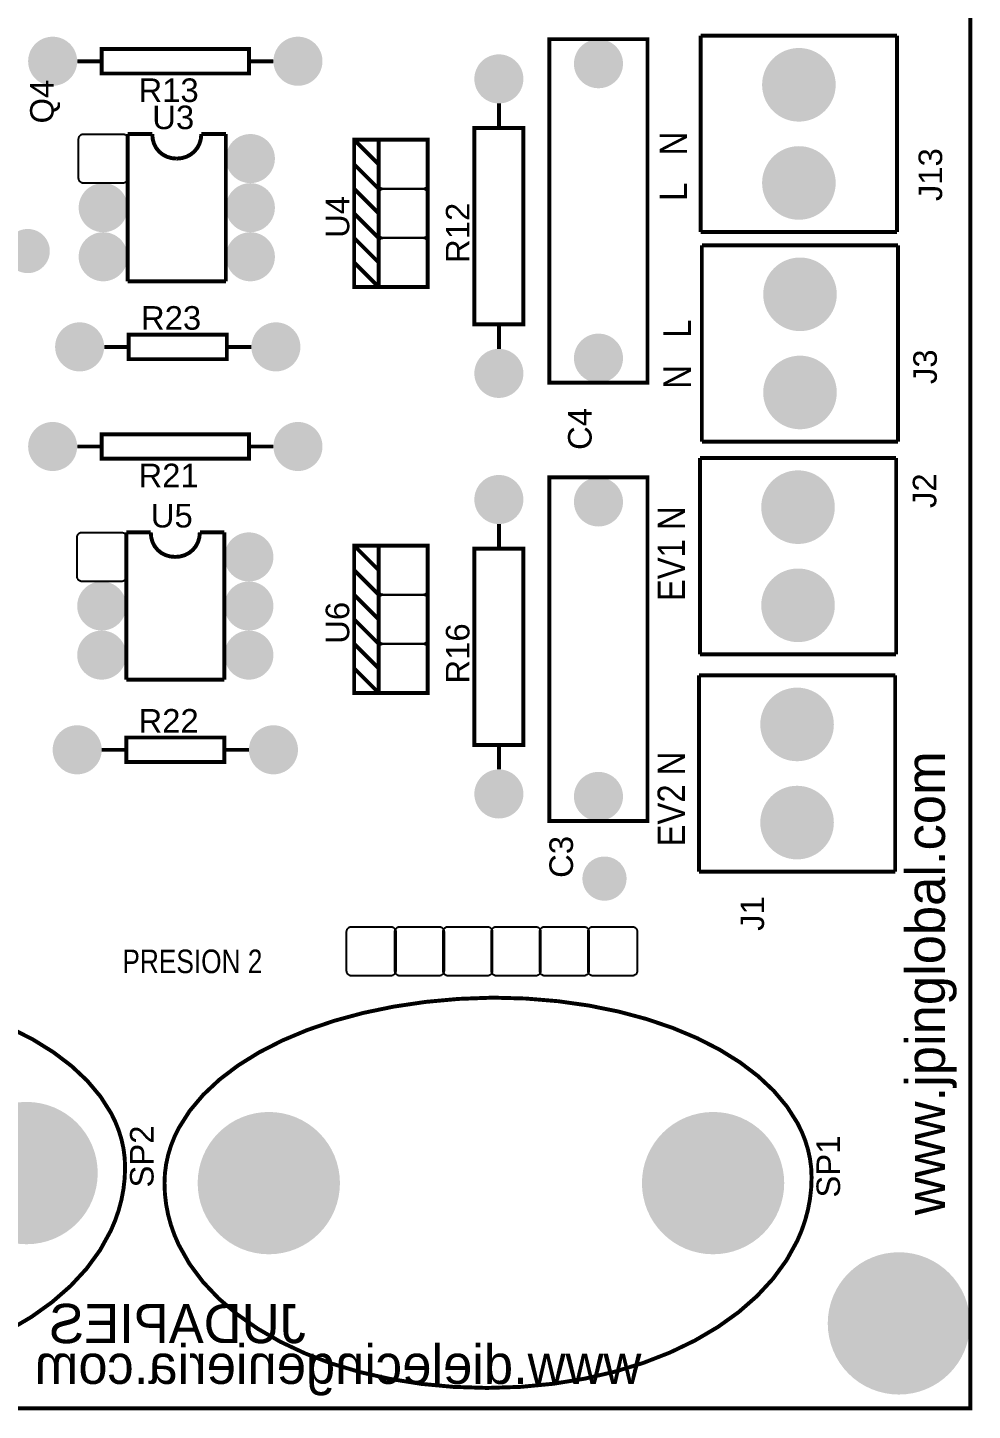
# Model space of a CAD drawing. Header units: inches. Extents: x -2.52 to 2.52, y -2.23 to 2.23.
# Drawn here: x 0.591 to 2.517, y -2.232 to 0.585 of the extents above; entities that cross this region are included whole.
import ezdxf

# ---------------------------------------------------------------- set-up
doc = ezdxf.new("R2010")
doc.units = ezdxf.units.IN
doc.layers.get('0').update_dxf_attribs({"linetype": 'CONTINUOUS'})

# ---------------------------------------------------------------- blocks, each defined once
blk = doc.blocks.new('EPAD')
at = {"const_width": 0.5}
blk.add_lwpolyline([(-0.25, 0, 1), (0.25, 0, 1)], format="xyb", close=True, dxfattribs=at)

msp = doc.modelspace()

# ---------------------------------------------------------------- linework, layer by layer
at = {"const_width": 0.008}
for points in [[(-2.515008, -2.228346), (2.512551, -2.228346), (2.512551, 2.228346), (-2.515008, 2.228346), (-2.515008, -2.228346)], [(-2.515008, -2.228346), (2.512551, -2.228346), (2.512551, 2.228346), (-2.515008, 2.228346), (-2.515008, -2.228346)], [(-2.515008, -2.228346), (2.512551, -2.228346), (2.512551, 2.228346), (-2.515008, 2.228346), (-2.515008, -2.228346)], [(1.654492, -0.138409), (1.854492, -0.138409), (1.854492, 0.561591), (1.654492, 0.561591), (1.654492, -0.138409)], [(1.654492, -0.138409), (1.854492, -0.138409), (1.854492, 0.561591), (1.654492, 0.561591), (1.654492, -0.138409)], [(1.654492, -0.138409), (1.854492, -0.138409), (1.854492, 0.561591), (1.654492, 0.561591), (1.654492, -0.138409)], [(1.962992, 0.568591), (2.362992, 0.568591)], [(1.962992, 0.168591), (1.962992, 0.568591)], [(1.962992, 0.568591), (2.362992, 0.568591)], [(1.962992, 0.168591), (1.962992, 0.568591)], [(1.962992, 0.568591), (2.362992, 0.568591)], [(1.962992, 0.168591), (1.962992, 0.568591)], [(2.362992, 0.168591), (2.362992, 0.568591)], [(2.362992, 0.168591), (2.362992, 0.568591)], [(2.362992, 0.168591), (2.362992, 0.568591)], [(0.741992, 0.491591), (1.041992, 0.491591), (1.041992, 0.541591), (0.741992, 0.541591), (0.741992, 0.491591)], [(0.741992, 0.491591), (1.041992, 0.491591), (1.041992, 0.541591), (0.741992, 0.541591), (0.741992, 0.491591)], [(0.741992, 0.491591), (1.041992, 0.491591), (1.041992, 0.541591), (0.741992, 0.541591), (0.741992, 0.491591)], [(0.741992, 0.516591), (0.691992, 0.516591)], [(0.741992, 0.516591), (0.691992, 0.516591)], [(0.741992, 0.516591), (0.691992, 0.516591)], [(1.091992, 0.516591), (1.041992, 0.516591)], [(1.091992, 0.516591), (1.041992, 0.516591)], [(1.091992, 0.516591), (1.041992, 0.516591)], [(1.551492, 0.380591), (1.551492, 0.430591)], [(1.551492, 0.380591), (1.551492, 0.430591)], [(1.551492, 0.380591), (1.551492, 0.430591)], [(0.794992, 0.36824), (0.844992, 0.36824)], [(0.794992, 0.36824), (0.794992, 0.06824)], [(0.794992, 0.36824), (0.844992, 0.36824)], [(0.794992, 0.36824), (0.794992, 0.06824)], [(0.794992, 0.36824), (0.844992, 0.36824)], [(0.794992, 0.36824), (0.794992, 0.06824)], [(0.894992, 0.31824), (0.884517, 0.319199), (0.874945, 0.321974), (0.866428, 0.326414), (0.859117, 0.332365), (0.853166, 0.339676), (0.848726, 0.348193), (0.845951, 0.357765), (0.844992, 0.36824)], [(0.894992, 0.31824), (0.884517, 0.319199), (0.874945, 0.321974), (0.866428, 0.326414), (0.859117, 0.332365), (0.853166, 0.339676), (0.848726, 0.348193), (0.845951, 0.357765), (0.844992, 0.36824)], [(0.894992, 0.31824), (0.884517, 0.319199), (0.874945, 0.321974), (0.866428, 0.326414), (0.859117, 0.332365), (0.853166, 0.339676), (0.848726, 0.348193), (0.845951, 0.357765), (0.844992, 0.36824)], [(0.894992, 0.31824), (0.90518, 0.319199), (0.914617, 0.321974), (0.923117, 0.326414), (0.930492, 0.332365), (0.936555, 0.339676), (0.941117, 0.348193), (0.943992, 0.357765), (0.944992, 0.36824)], [(0.894992, 0.31824), (0.90518, 0.319199), (0.914617, 0.321974), (0.923117, 0.326414), (0.930492, 0.332365), (0.936555, 0.339676), (0.941117, 0.348193), (0.943992, 0.357765), (0.944992, 0.36824)], [(0.894992, 0.31824), (0.90518, 0.319199), (0.914617, 0.321974), (0.923117, 0.326414), (0.930492, 0.332365), (0.936555, 0.339676), (0.941117, 0.348193), (0.943992, 0.357765), (0.944992, 0.36824)], [(0.944992, 0.36824), (0.994992, 0.36824)], [(0.944992, 0.36824), (0.994992, 0.36824)], [(0.944992, 0.36824), (0.994992, 0.36824)], [(0.994992, 0.36824), (0.994992, 0.06824)], [(0.994992, 0.36824), (0.994992, 0.06824)], [(0.994992, 0.36824), (0.994992, 0.06824)], [(1.501492, -0.019409), (1.601492, -0.019409), (1.601492, 0.380591), (1.501492, 0.380591), (1.501492, -0.019409)], [(1.501492, -0.019409), (1.601492, -0.019409), (1.601492, 0.380591), (1.501492, 0.380591), (1.501492, -0.019409)], [(1.501492, -0.019409), (1.601492, -0.019409), (1.601492, 0.380591), (1.501492, 0.380591), (1.501492, -0.019409)], [(1.306492, 0.056591), (1.406492, 0.056591), (1.406492, 0.356591), (1.306492, 0.356591), (1.306492, 0.056591), (1.256492, 0.056591), (1.256492, 0.356591), (1.306492, 0.356591)], [(1.306492, 0.306591), (1.256492, 0.356591)], [(1.306492, 0.056591), (1.406492, 0.056591), (1.406492, 0.356591), (1.306492, 0.356591), (1.306492, 0.056591), (1.256492, 0.056591), (1.256492, 0.356591), (1.306492, 0.356591)], [(1.306492, 0.306591), (1.256492, 0.356591)], [(1.306492, 0.056591), (1.406492, 0.056591), (1.406492, 0.356591), (1.306492, 0.356591), (1.306492, 0.056591), (1.256492, 0.056591), (1.256492, 0.356591), (1.306492, 0.356591)], [(1.306492, 0.306591), (1.256492, 0.356591)], [(1.306492, 0.256591), (1.256492, 0.306591)], [(1.306492, 0.256591), (1.256492, 0.306591)], [(1.306492, 0.256591), (1.256492, 0.306591)], [(1.306492, 0.206591), (1.256492, 0.256591)], [(1.306492, 0.206591), (1.256492, 0.256591)], [(1.306492, 0.206591), (1.256492, 0.256591)], [(1.306492, 0.156591), (1.256492, 0.206591)], [(1.306492, 0.156591), (1.256492, 0.206591)], [(1.306492, 0.156591), (1.256492, 0.206591)], [(1.962992, 0.168591), (2.362992, 0.168591)], [(1.962992, 0.168591), (2.362992, 0.168591)], [(1.962992, 0.168591), (2.362992, 0.168591)], [(1.306492, 0.106591), (1.256492, 0.156591)], [(1.306492, 0.106591), (1.256492, 0.156591)], [(1.306492, 0.106591), (1.256492, 0.156591)], [(2.365236, 0.141685), (1.965236, 0.141685)], [(1.965236, 0.141685), (1.965236, -0.258315)], [(2.365236, 0.141685), (1.965236, 0.141685)], [(1.965236, 0.141685), (1.965236, -0.258315)], [(2.365236, 0.141685), (1.965236, 0.141685)], [(1.965236, 0.141685), (1.965236, -0.258315)], [(2.365236, 0.141685), (2.365236, -0.258315)], [(2.365236, 0.141685), (2.365236, -0.258315)], [(2.365236, 0.141685), (2.365236, -0.258315)], [(1.306492, 0.056591), (1.256492, 0.106591)], [(1.306492, 0.056591), (1.256492, 0.106591)], [(1.306492, 0.056591), (1.256492, 0.106591)], [(0.794992, 0.06824), (0.994992, 0.06824)], [(0.794992, 0.06824), (0.994992, 0.06824)], [(0.794992, 0.06824), (0.994992, 0.06824)], [(1.551492, -0.069409), (1.551492, -0.019409)], [(1.551492, -0.069409), (1.551492, -0.019409)], [(1.551492, -0.069409), (1.551492, -0.019409)], [(0.796992, -0.090409), (0.996992, -0.090409), (0.996992, -0.040409), (0.796992, -0.040409), (0.796992, -0.090409)], [(0.796992, -0.090409), (0.996992, -0.090409), (0.996992, -0.040409), (0.796992, -0.040409), (0.796992, -0.090409)], [(0.796992, -0.090409), (0.996992, -0.090409), (0.996992, -0.040409), (0.796992, -0.040409), (0.796992, -0.090409)], [(0.746992, -0.065409), (0.796992, -0.065409)], [(0.746992, -0.065409), (0.796992, -0.065409)], [(0.746992, -0.065409), (0.796992, -0.065409)], [(0.996992, -0.065409), (1.046992, -0.065409)], [(0.996992, -0.065409), (1.046992, -0.065409)], [(0.996992, -0.065409), (1.046992, -0.065409)], [(0.741992, -0.293409), (1.041992, -0.293409), (1.041992, -0.243409), (0.741992, -0.243409), (0.741992, -0.293409)], [(0.741992, -0.293409), (1.041992, -0.293409), (1.041992, -0.243409), (0.741992, -0.243409), (0.741992, -0.293409)], [(0.741992, -0.293409), (1.041992, -0.293409), (1.041992, -0.243409), (0.741992, -0.243409), (0.741992, -0.293409)], [(0.741992, -0.268409), (0.691992, -0.268409)], [(0.741992, -0.268409), (0.691992, -0.268409)], [(0.741992, -0.268409), (0.691992, -0.268409)], [(1.091992, -0.268409), (1.041992, -0.268409)], [(1.091992, -0.268409), (1.041992, -0.268409)], [(1.091992, -0.268409), (1.041992, -0.268409)], [(2.365236, -0.258315), (1.965236, -0.258315)], [(2.365236, -0.258315), (1.965236, -0.258315)], [(2.365236, -0.258315), (1.965236, -0.258315)], [(1.961236, -0.292), (2.361236, -0.292)], [(1.961236, -0.692), (1.961236, -0.292)], [(1.961236, -0.292), (2.361236, -0.292)], [(1.961236, -0.692), (1.961236, -0.292)], [(1.961236, -0.292), (2.361236, -0.292)], [(1.961236, -0.692), (1.961236, -0.292)], [(2.361236, -0.692), (2.361236, -0.292)], [(2.361236, -0.692), (2.361236, -0.292)], [(2.361236, -0.692), (2.361236, -0.292)], [(1.654492, -1.031409), (1.854492, -1.031409), (1.854492, -0.331409), (1.654492, -0.331409), (1.654492, -1.031409)], [(1.654492, -1.031409), (1.854492, -1.031409), (1.854492, -0.331409), (1.654492, -0.331409), (1.654492, -1.031409)], [(1.654492, -1.031409), (1.854492, -1.031409), (1.854492, -0.331409), (1.654492, -0.331409), (1.654492, -1.031409)], [(1.551492, -0.476409), (1.551492, -0.426409)], [(1.551492, -0.476409), (1.551492, -0.426409)], [(1.551492, -0.476409), (1.551492, -0.426409)], [(0.791992, -0.443409), (0.841992, -0.443409)], [(0.791992, -0.443409), (0.791992, -0.743409)], [(0.791992, -0.443409), (0.841992, -0.443409)], [(0.791992, -0.443409), (0.791992, -0.743409)], [(0.791992, -0.443409), (0.841992, -0.443409)], [(0.791992, -0.443409), (0.791992, -0.743409)], [(0.891992, -0.493409), (0.881517, -0.49245), (0.871945, -0.489675), (0.863428, -0.485235), (0.856117, -0.479284), (0.850166, -0.471974), (0.845726, -0.463456), (0.842951, -0.453884), (0.841992, -0.443409)], [(0.891992, -0.493409), (0.881517, -0.49245), (0.871945, -0.489675), (0.863428, -0.485235), (0.856117, -0.479284), (0.850166, -0.471974), (0.845726, -0.463456), (0.842951, -0.453884), (0.841992, -0.443409)], [(0.891992, -0.493409), (0.881517, -0.49245), (0.871945, -0.489675), (0.863428, -0.485235), (0.856117, -0.479284), (0.850166, -0.471974), (0.845726, -0.463456), (0.842951, -0.453884), (0.841992, -0.443409)], [(0.891992, -0.493409), (0.90218, -0.49245), (0.911617, -0.489675), (0.920117, -0.485235), (0.927492, -0.479284), (0.933555, -0.471974), (0.938117, -0.463456), (0.940992, -0.453884), (0.941992, -0.443409)], [(0.891992, -0.493409), (0.90218, -0.49245), (0.911617, -0.489675), (0.920117, -0.485235), (0.927492, -0.479284), (0.933555, -0.471974), (0.938117, -0.463456), (0.940992, -0.453884), (0.941992, -0.443409)], [(0.891992, -0.493409), (0.90218, -0.49245), (0.911617, -0.489675), (0.920117, -0.485235), (0.927492, -0.479284), (0.933555, -0.471974), (0.938117, -0.463456), (0.940992, -0.453884), (0.941992, -0.443409)], [(0.941992, -0.443409), (0.991992, -0.443409)], [(0.941992, -0.443409), (0.991992, -0.443409)], [(0.941992, -0.443409), (0.991992, -0.443409)], [(0.991992, -0.443409), (0.991992, -0.743409)], [(0.991992, -0.443409), (0.991992, -0.743409)], [(0.991992, -0.443409), (0.991992, -0.743409)], [(1.306492, -0.770409), (1.406492, -0.770409), (1.406492, -0.470409), (1.306492, -0.470409), (1.306492, -0.770409), (1.256492, -0.770409), (1.256492, -0.470409), (1.306492, -0.470409)], [(1.306492, -0.520409), (1.256492, -0.470409)], [(1.306492, -0.770409), (1.406492, -0.770409), (1.406492, -0.470409), (1.306492, -0.470409), (1.306492, -0.770409), (1.256492, -0.770409), (1.256492, -0.470409), (1.306492, -0.470409)], [(1.306492, -0.520409), (1.256492, -0.470409)], [(1.306492, -0.770409), (1.406492, -0.770409), (1.406492, -0.470409), (1.306492, -0.470409), (1.306492, -0.770409), (1.256492, -0.770409), (1.256492, -0.470409), (1.306492, -0.470409)], [(1.306492, -0.520409), (1.256492, -0.470409)], [(1.501492, -0.876409), (1.601492, -0.876409), (1.601492, -0.476409), (1.501492, -0.476409), (1.501492, -0.876409)], [(1.501492, -0.876409), (1.601492, -0.876409), (1.601492, -0.476409), (1.501492, -0.476409), (1.501492, -0.876409)], [(1.501492, -0.876409), (1.601492, -0.876409), (1.601492, -0.476409), (1.501492, -0.476409), (1.501492, -0.876409)], [(1.306492, -0.570409), (1.256492, -0.520409)], [(1.306492, -0.570409), (1.256492, -0.520409)], [(1.306492, -0.570409), (1.256492, -0.520409)], [(1.306492, -0.620409), (1.256492, -0.570409)], [(1.306492, -0.620409), (1.256492, -0.570409)], [(1.306492, -0.620409), (1.256492, -0.570409)], [(1.306492, -0.670409), (1.256492, -0.620409)], [(1.306492, -0.670409), (1.256492, -0.620409)], [(1.306492, -0.670409), (1.256492, -0.620409)], [(1.306492, -0.720409), (1.256492, -0.670409)], [(1.306492, -0.720409), (1.256492, -0.670409)], [(1.306492, -0.720409), (1.256492, -0.670409)], [(1.961236, -0.692), (2.361236, -0.692)], [(1.961236, -0.692), (2.361236, -0.692)], [(1.961236, -0.692), (2.361236, -0.692)], [(1.306492, -0.770409), (1.256492, -0.720409)], [(1.306492, -0.770409), (1.256492, -0.720409)], [(1.306492, -0.770409), (1.256492, -0.720409)], [(1.959268, -0.734717), (2.359268, -0.734717)], [(1.959268, -1.134717), (1.959268, -0.734717)], [(1.959268, -0.734717), (2.359268, -0.734717)], [(1.959268, -1.134717), (1.959268, -0.734717)], [(1.959268, -0.734717), (2.359268, -0.734717)], [(1.959268, -1.134717), (1.959268, -0.734717)], [(2.359268, -1.134717), (2.359268, -0.734717)], [(2.359268, -1.134717), (2.359268, -0.734717)], [(2.359268, -1.134717), (2.359268, -0.734717)], [(0.791992, -0.743409), (0.991992, -0.743409)], [(0.791992, -0.743409), (0.991992, -0.743409)], [(0.791992, -0.743409), (0.991992, -0.743409)], [(0.791992, -0.911409), (0.991992, -0.911409), (0.991992, -0.861409), (0.791992, -0.861409), (0.791992, -0.911409)], [(0.791992, -0.911409), (0.991992, -0.911409), (0.991992, -0.861409), (0.791992, -0.861409), (0.791992, -0.911409)], [(0.791992, -0.911409), (0.991992, -0.911409), (0.991992, -0.861409), (0.791992, -0.861409), (0.791992, -0.911409)], [(1.551492, -0.926409), (1.551492, -0.876409)], [(1.551492, -0.926409), (1.551492, -0.876409)], [(1.551492, -0.926409), (1.551492, -0.876409)], [(0.741992, -0.886409), (0.791992, -0.886409)], [(0.741992, -0.886409), (0.791992, -0.886409)], [(0.741992, -0.886409), (0.791992, -0.886409)], [(0.991992, -0.886409), (1.041992, -0.886409)], [(0.991992, -0.886409), (1.041992, -0.886409)], [(0.991992, -0.886409), (1.041992, -0.886409)], [(1.959268, -1.134717), (2.359268, -1.134717)], [(1.959268, -1.134717), (2.359268, -1.134717)], [(1.959268, -1.134717), (2.359268, -1.134717)], [(1.53926, -1.391402), (1.469418, -1.393983), (1.401917, -1.400143), (1.337055, -1.409715), (1.27513, -1.422532), (1.216443, -1.438431), (1.161291, -1.457246), (1.109974, -1.478811), (1.06279, -1.50296), (1.020037, -1.529529), (0.982016, -1.558352), (0.949024, -1.589263), (0.921361, -1.622097), (0.899325, -1.656689), (0.890511, -1.674592), (0.883215, -1.692872), (0.877476, -1.71151), (0.87333, -1.730483), (0.870815, -1.749771), (0.869969, -1.769354), (0.870805, -1.791205), (0.873289, -1.812726), (0.877384, -1.833893), (0.883051, -1.854683), (0.890253, -1.875072), (0.898952, -1.895036), (0.920692, -1.933594), (0.94797, -1.970164), (0.980485, -2.004557), (1.017935, -2.036581), (1.060021, -2.066045), (1.106441, -2.092758), (1.156894, -2.116529), (1.211079, -2.137167), (1.268694, -2.154481), (1.32944, -2.16828), (1.393015, -2.178374), (1.459119, -2.184569), (1.527449, -2.186677), (1.596188, -2.18451), (1.662687, -2.178139), (1.726643, -2.16776), (1.787753, -2.15357), (1.845713, -2.135766), (1.900223, -2.114544), (1.950978, -2.0901), (1.997675, -2.062631), (2.040013, -2.032333), (2.077688, -1.999403), (2.110398, -1.964037), (2.137839, -1.926431), (2.159709, -1.886782), (2.168461, -1.866254), (2.175706, -1.845287), (2.181407, -1.823909), (2.185526, -1.802142), (2.188025, -1.780012), (2.188866, -1.757543), (2.18804, -1.738372), (2.185585, -1.719491), (2.18154, -1.70092), (2.175941, -1.682679), (2.168825, -1.664791), (2.16023, -1.647275), (2.13875, -1.613446), (2.111799, -1.581361), (2.079673, -1.551186), (2.042671, -1.52309), (2.001089, -1.497239), (1.955226, -1.473802), (1.905377, -1.452946), (1.851841, -1.434839), (1.794915, -1.419649), (1.734897, -1.407542), (1.672083, -1.398687), (1.606772, -1.393251), (1.53926, -1.391402)], [(1.53926, -1.391402), (1.469418, -1.393983), (1.401917, -1.400143), (1.337055, -1.409715), (1.27513, -1.422532), (1.216443, -1.438431), (1.161291, -1.457246), (1.109974, -1.478811), (1.06279, -1.50296), (1.020037, -1.529529), (0.982016, -1.558352), (0.949024, -1.589263), (0.921361, -1.622097), (0.899325, -1.656689), (0.890511, -1.674592), (0.883215, -1.692872), (0.877476, -1.71151), (0.87333, -1.730483), (0.870815, -1.749771), (0.869969, -1.769354), (0.870805, -1.791205), (0.873289, -1.812726), (0.877384, -1.833893), (0.883051, -1.854683), (0.890253, -1.875072), (0.898952, -1.895036), (0.920692, -1.933594), (0.94797, -1.970164), (0.980485, -2.004557), (1.017935, -2.036581), (1.060021, -2.066045), (1.106441, -2.092758), (1.156894, -2.116529), (1.211079, -2.137167), (1.268694, -2.154481), (1.32944, -2.16828), (1.393015, -2.178374), (1.459119, -2.184569), (1.527449, -2.186677), (1.596188, -2.18451), (1.662687, -2.178139), (1.726643, -2.16776), (1.787753, -2.15357), (1.845713, -2.135766), (1.900223, -2.114544), (1.950978, -2.0901), (1.997675, -2.062631), (2.040013, -2.032333), (2.077688, -1.999403), (2.110398, -1.964037), (2.137839, -1.926431), (2.159709, -1.886782), (2.168461, -1.866254), (2.175706, -1.845287), (2.181407, -1.823909), (2.185526, -1.802142), (2.188025, -1.780012), (2.188866, -1.757543), (2.18804, -1.738372), (2.185585, -1.719491), (2.18154, -1.70092), (2.175941, -1.682679), (2.168825, -1.664791), (2.16023, -1.647275), (2.13875, -1.613446), (2.111799, -1.581361), (2.079673, -1.551186), (2.042671, -1.52309), (2.001089, -1.497239), (1.955226, -1.473802), (1.905377, -1.452946), (1.851841, -1.434839), (1.794915, -1.419649), (1.734897, -1.407542), (1.672083, -1.398687), (1.606772, -1.393251), (1.53926, -1.391402)], [(1.53926, -1.391402), (1.469418, -1.393983), (1.401917, -1.400143), (1.337055, -1.409715), (1.27513, -1.422532), (1.216443, -1.438431), (1.161291, -1.457246), (1.109974, -1.478811), (1.06279, -1.50296), (1.020037, -1.529529), (0.982016, -1.558352), (0.949024, -1.589263), (0.921361, -1.622097), (0.899325, -1.656689), (0.890511, -1.674592), (0.883215, -1.692872), (0.877476, -1.71151), (0.87333, -1.730483), (0.870815, -1.749771), (0.869969, -1.769354), (0.870805, -1.791205), (0.873289, -1.812726), (0.877384, -1.833893), (0.883051, -1.854683), (0.890253, -1.875072), (0.898952, -1.895036), (0.920692, -1.933594), (0.94797, -1.970164), (0.980485, -2.004557), (1.017935, -2.036581), (1.060021, -2.066045), (1.106441, -2.092758), (1.156894, -2.116529), (1.211079, -2.137167), (1.268694, -2.154481), (1.32944, -2.16828), (1.393015, -2.178374), (1.459119, -2.184569), (1.527449, -2.186677), (1.596188, -2.18451), (1.662687, -2.178139), (1.726643, -2.16776), (1.787753, -2.15357), (1.845713, -2.135766), (1.900223, -2.114544), (1.950978, -2.0901), (1.997675, -2.062631), (2.040013, -2.032333), (2.077688, -1.999403), (2.110398, -1.964037), (2.137839, -1.926431), (2.159709, -1.886782), (2.168461, -1.866254), (2.175706, -1.845287), (2.181407, -1.823909), (2.185526, -1.802142), (2.188025, -1.780012), (2.188866, -1.757543), (2.18804, -1.738372), (2.185585, -1.719491), (2.18154, -1.70092), (2.175941, -1.682679), (2.168825, -1.664791), (2.16023, -1.647275), (2.13875, -1.613446), (2.111799, -1.581361), (2.079673, -1.551186), (2.042671, -1.52309), (2.001089, -1.497239), (1.955226, -1.473802), (1.905377, -1.452946), (1.851841, -1.434839), (1.794915, -1.419649), (1.734897, -1.407542), (1.672083, -1.398687), (1.606772, -1.393251), (1.53926, -1.391402)], [(0.551765, -2.069627), (0.598463, -2.042158), (0.6408, -2.01186), (0.678475, -1.97893), (0.711185, -1.943564), (0.738626, -1.905959), (0.760496, -1.86631), (0.769248, -1.845781), (0.776493, -1.824815), (0.782194, -1.803436), (0.786313, -1.78167), (0.788812, -1.75954), (0.789654, -1.737071), (0.788827, -1.7179), (0.786372, -1.699019), (0.782327, -1.680447), (0.776728, -1.662207), (0.769612, -1.644318), (0.761017, -1.626803), (0.739537, -1.592974), (0.712586, -1.560889), (0.680461, -1.530714), (0.643458, -1.502617), (0.601877, -1.476767), (0.556013, -1.45333)], [(0.551765, -2.069627), (0.598463, -2.042158), (0.6408, -2.01186), (0.678475, -1.97893), (0.711185, -1.943564), (0.738626, -1.905959), (0.760496, -1.86631), (0.769248, -1.845781), (0.776493, -1.824815), (0.782194, -1.803436), (0.786313, -1.78167), (0.788812, -1.75954), (0.789654, -1.737071), (0.788827, -1.7179), (0.786372, -1.699019), (0.782327, -1.680447), (0.776728, -1.662207), (0.769612, -1.644318), (0.761017, -1.626803), (0.739537, -1.592974), (0.712586, -1.560889), (0.680461, -1.530714), (0.643458, -1.502617), (0.601877, -1.476767), (0.556013, -1.45333)], [(0.551765, -2.069627), (0.598463, -2.042158), (0.6408, -2.01186), (0.678475, -1.97893), (0.711185, -1.943564), (0.738626, -1.905959), (0.760496, -1.86631), (0.769248, -1.845781), (0.776493, -1.824815), (0.782194, -1.803436), (0.786313, -1.78167), (0.788812, -1.75954), (0.789654, -1.737071), (0.788827, -1.7179), (0.786372, -1.699019), (0.782327, -1.680447), (0.776728, -1.662207), (0.769612, -1.644318), (0.761017, -1.626803), (0.739537, -1.592974), (0.712586, -1.560889), (0.680461, -1.530714), (0.643458, -1.502617), (0.601877, -1.476767), (0.556013, -1.45333)]]:
    msp.add_lwpolyline(points, dxfattribs=at)
for points in [[(0.794992, 0.35824), (0.794992, 0.27824), (0.794942, 0.277201), (0.794793, 0.276196), (0.794551, 0.275229), (0.79422, 0.274305), (0.793806, 0.273428), (0.793311, 0.272604), (0.792742, 0.271837), (0.792102, 0.271131), (0.791395, 0.270491), (0.790628, 0.269921), (0.789804, 0.269427), (0.788928, 0.269012), (0.788004, 0.268681), (0.787037, 0.268439), (0.786031, 0.268291), (0.784992, 0.26824), (0.704992, 0.26824), (0.703953, 0.268291), (0.702948, 0.268439), (0.701981, 0.268681), (0.701057, 0.269012), (0.70018, 0.269427), (0.699356, 0.269921), (0.698589, 0.270491), (0.697883, 0.271131), (0.697243, 0.271837), (0.696673, 0.272604), (0.696178, 0.273428), (0.695764, 0.274305), (0.695433, 0.275229), (0.695191, 0.276196), (0.695043, 0.277201), (0.694992, 0.27824), (0.694992, 0.35824), (0.695043, 0.35928), (0.695191, 0.360285), (0.695433, 0.361252), (0.695764, 0.362176), (0.696178, 0.363052), (0.696673, 0.363876), (0.697243, 0.364644), (0.697883, 0.36535), (0.698589, 0.36599), (0.699356, 0.366559), (0.70018, 0.367054), (0.701057, 0.367469), (0.701981, 0.367799), (0.702948, 0.368041), (0.703953, 0.36819), (0.704992, 0.36824), (0.784992, 0.36824), (0.786031, 0.36819), (0.787037, 0.368041), (0.788004, 0.367799), (0.788928, 0.367469), (0.789804, 0.367054), (0.790628, 0.366559), (0.791395, 0.36599), (0.792102, 0.36535), (0.792742, 0.364644), (0.793311, 0.363876), (0.793806, 0.363052), (0.79422, 0.362176), (0.794551, 0.361252), (0.794793, 0.360285), (0.794942, 0.35928), (0.794992, 0.35824)], [(1.306492, 0.266591), (1.306492, 0.346591), (1.306543, 0.34763), (1.306691, 0.348635), (1.306933, 0.349602), (1.307264, 0.350526), (1.307678, 0.351402), (1.308173, 0.352226), (1.308743, 0.352994), (1.309383, 0.3537), (1.310089, 0.35434), (1.310856, 0.354909), (1.31168, 0.355404), (1.312557, 0.355819), (1.313481, 0.35615), (1.314448, 0.356392), (1.315453, 0.35654), (1.316492, 0.356591), (1.396492, 0.356591), (1.397531, 0.35654), (1.398537, 0.356392), (1.399504, 0.35615), (1.400428, 0.355819), (1.401304, 0.355404), (1.402128, 0.354909), (1.402895, 0.35434), (1.403602, 0.3537), (1.404242, 0.352994), (1.404811, 0.352226), (1.405306, 0.351402), (1.40572, 0.350526), (1.406051, 0.349602), (1.406293, 0.348635), (1.406442, 0.34763), (1.406492, 0.346591), (1.406492, 0.266591), (1.406442, 0.265551), (1.406293, 0.264546), (1.406051, 0.263579), (1.40572, 0.262655), (1.405306, 0.261779), (1.404811, 0.260955), (1.404242, 0.260187), (1.403602, 0.259481), (1.402895, 0.258841), (1.402128, 0.258272), (1.401304, 0.257777), (1.400428, 0.257362), (1.399504, 0.257031), (1.398537, 0.256789), (1.397531, 0.256641), (1.396492, 0.256591), (1.316492, 0.256591), (1.315453, 0.256641), (1.314448, 0.256789), (1.313481, 0.257031), (1.312557, 0.257362), (1.31168, 0.257777), (1.310856, 0.258272), (1.310089, 0.258841), (1.309383, 0.259481), (1.308743, 0.260187), (1.308173, 0.260955), (1.307678, 0.261779), (1.307264, 0.262655), (1.306933, 0.263579), (1.306691, 0.264546), (1.306543, 0.265551), (1.306492, 0.266591)], [(1.306492, 0.166591), (1.306492, 0.246591), (1.306543, 0.24763), (1.306691, 0.248635), (1.306933, 0.249602), (1.307264, 0.250526), (1.307678, 0.251402), (1.308173, 0.252226), (1.308743, 0.252994), (1.309383, 0.2537), (1.310089, 0.25434), (1.310856, 0.254909), (1.31168, 0.255404), (1.312557, 0.255819), (1.313481, 0.25615), (1.314448, 0.256392), (1.315453, 0.25654), (1.316492, 0.256591), (1.396492, 0.256591), (1.397531, 0.25654), (1.398537, 0.256392), (1.399504, 0.25615), (1.400428, 0.255819), (1.401304, 0.255404), (1.402128, 0.254909), (1.402895, 0.25434), (1.403602, 0.2537), (1.404242, 0.252994), (1.404811, 0.252226), (1.405306, 0.251402), (1.40572, 0.250526), (1.406051, 0.249602), (1.406293, 0.248635), (1.406442, 0.24763), (1.406492, 0.246591), (1.406492, 0.166591), (1.406442, 0.165551), (1.406293, 0.164546), (1.406051, 0.163579), (1.40572, 0.162655), (1.405306, 0.161779), (1.404811, 0.160955), (1.404242, 0.160187), (1.403602, 0.159481), (1.402895, 0.158841), (1.402128, 0.158272), (1.401304, 0.157777), (1.400428, 0.157362), (1.399504, 0.157031), (1.398537, 0.156789), (1.397531, 0.156641), (1.396492, 0.156591), (1.316492, 0.156591), (1.315453, 0.156641), (1.314448, 0.156789), (1.313481, 0.157031), (1.312557, 0.157362), (1.31168, 0.157777), (1.310856, 0.158272), (1.310089, 0.158841), (1.309383, 0.159481), (1.308743, 0.160187), (1.308173, 0.160955), (1.307678, 0.161779), (1.307264, 0.162655), (1.306933, 0.163579), (1.306691, 0.164546), (1.306543, 0.165551), (1.306492, 0.166591)], [(1.306492, 0.066591), (1.306492, 0.146591), (1.306543, 0.14763), (1.306691, 0.148635), (1.306933, 0.149602), (1.307264, 0.150526), (1.307678, 0.151402), (1.308173, 0.152226), (1.308743, 0.152994), (1.309383, 0.1537), (1.310089, 0.15434), (1.310856, 0.154909), (1.31168, 0.155404), (1.312557, 0.155819), (1.313481, 0.15615), (1.314448, 0.156392), (1.315453, 0.15654), (1.316492, 0.156591), (1.396492, 0.156591), (1.397531, 0.15654), (1.398537, 0.156392), (1.399504, 0.15615), (1.400428, 0.155819), (1.401304, 0.155404), (1.402128, 0.154909), (1.402895, 0.15434), (1.403602, 0.1537), (1.404242, 0.152994), (1.404811, 0.152226), (1.405306, 0.151402), (1.40572, 0.150526), (1.406051, 0.149602), (1.406293, 0.148635), (1.406442, 0.14763), (1.406492, 0.146591), (1.406492, 0.066591), (1.406442, 0.065551), (1.406293, 0.064546), (1.406051, 0.063579), (1.40572, 0.062655), (1.405306, 0.061779), (1.404811, 0.060955), (1.404242, 0.060187), (1.403602, 0.059481), (1.402895, 0.058841), (1.402128, 0.058272), (1.401304, 0.057777), (1.400428, 0.057362), (1.399504, 0.057031), (1.398537, 0.056789), (1.397531, 0.056641), (1.396492, 0.056591), (1.316492, 0.056591), (1.315453, 0.056641), (1.314448, 0.056789), (1.313481, 0.057031), (1.312557, 0.057362), (1.31168, 0.057777), (1.310856, 0.058272), (1.310089, 0.058841), (1.309383, 0.059481), (1.308743, 0.060187), (1.308173, 0.060955), (1.307678, 0.061779), (1.307264, 0.062655), (1.306933, 0.063579), (1.306691, 0.064546), (1.306543, 0.065551), (1.306492, 0.066591)], [(0.791992, -0.453409), (0.791992, -0.533409), (0.791942, -0.534449), (0.791793, -0.535454), (0.791551, -0.536421), (0.79122, -0.537345), (0.790806, -0.538221), (0.790311, -0.539045), (0.789742, -0.539813), (0.789102, -0.540519), (0.788395, -0.541159), (0.787628, -0.541728), (0.786804, -0.542223), (0.785928, -0.542638), (0.785004, -0.542969), (0.784037, -0.543211), (0.783031, -0.543359), (0.781992, -0.543409), (0.701992, -0.543409), (0.700953, -0.543359), (0.699948, -0.543211), (0.698981, -0.542969), (0.698057, -0.542638), (0.69718, -0.542223), (0.696356, -0.541728), (0.695589, -0.541159), (0.694883, -0.540519), (0.694243, -0.539813), (0.693673, -0.539045), (0.693178, -0.538221), (0.692764, -0.537345), (0.692433, -0.536421), (0.692191, -0.535454), (0.692043, -0.534449), (0.691992, -0.533409), (0.691992, -0.453409), (0.692043, -0.45237), (0.692191, -0.451365), (0.692433, -0.450398), (0.692764, -0.449474), (0.693178, -0.448598), (0.693673, -0.447774), (0.694243, -0.447006), (0.694883, -0.4463), (0.695589, -0.44566), (0.696356, -0.445091), (0.69718, -0.444596), (0.698057, -0.444181), (0.698981, -0.44385), (0.699948, -0.443608), (0.700953, -0.44346), (0.701992, -0.443409), (0.781992, -0.443409), (0.783031, -0.44346), (0.784037, -0.443608), (0.785004, -0.44385), (0.785928, -0.444181), (0.786804, -0.444596), (0.787628, -0.445091), (0.788395, -0.44566), (0.789102, -0.4463), (0.789742, -0.447006), (0.790311, -0.447774), (0.790806, -0.448598), (0.79122, -0.449474), (0.791551, -0.450398), (0.791793, -0.451365), (0.791942, -0.45237), (0.791992, -0.453409)], [(1.306492, -0.560409), (1.306492, -0.480409), (1.306543, -0.47937), (1.306691, -0.478365), (1.306933, -0.477398), (1.307264, -0.476474), (1.307678, -0.475598), (1.308173, -0.474774), (1.308743, -0.474006), (1.309383, -0.4733), (1.310089, -0.47266), (1.310856, -0.472091), (1.31168, -0.471596), (1.312557, -0.471181), (1.313481, -0.47085), (1.314448, -0.470608), (1.315453, -0.47046), (1.316492, -0.470409), (1.396492, -0.470409), (1.397531, -0.47046), (1.398537, -0.470608), (1.399504, -0.47085), (1.400428, -0.471181), (1.401304, -0.471596), (1.402128, -0.472091), (1.402895, -0.47266), (1.403602, -0.4733), (1.404242, -0.474006), (1.404811, -0.474774), (1.405306, -0.475598), (1.40572, -0.476474), (1.406051, -0.477398), (1.406293, -0.478365), (1.406442, -0.47937), (1.406492, -0.480409), (1.406492, -0.560409), (1.406442, -0.561449), (1.406293, -0.562454), (1.406051, -0.563421), (1.40572, -0.564345), (1.405306, -0.565221), (1.404811, -0.566045), (1.404242, -0.566813), (1.403602, -0.567519), (1.402895, -0.568159), (1.402128, -0.568728), (1.401304, -0.569223), (1.400428, -0.569638), (1.399504, -0.569969), (1.398537, -0.570211), (1.397531, -0.570359), (1.396492, -0.570409), (1.316492, -0.570409), (1.315453, -0.570359), (1.314448, -0.570211), (1.313481, -0.569969), (1.312557, -0.569638), (1.31168, -0.569223), (1.310856, -0.568728), (1.310089, -0.568159), (1.309383, -0.567519), (1.308743, -0.566813), (1.308173, -0.566045), (1.307678, -0.565221), (1.307264, -0.564345), (1.306933, -0.563421), (1.306691, -0.562454), (1.306543, -0.561449), (1.306492, -0.560409)], [(1.306492, -0.660409), (1.306492, -0.580409), (1.306543, -0.57937), (1.306691, -0.578365), (1.306933, -0.577398), (1.307264, -0.576474), (1.307678, -0.575598), (1.308173, -0.574774), (1.308743, -0.574006), (1.309383, -0.5733), (1.310089, -0.57266), (1.310856, -0.572091), (1.31168, -0.571596), (1.312557, -0.571181), (1.313481, -0.57085), (1.314448, -0.570608), (1.315453, -0.57046), (1.316492, -0.570409), (1.396492, -0.570409), (1.397531, -0.57046), (1.398537, -0.570608), (1.399504, -0.57085), (1.400428, -0.571181), (1.401304, -0.571596), (1.402128, -0.572091), (1.402895, -0.57266), (1.403602, -0.5733), (1.404242, -0.574006), (1.404811, -0.574774), (1.405306, -0.575598), (1.40572, -0.576474), (1.406051, -0.577398), (1.406293, -0.578365), (1.406442, -0.57937), (1.406492, -0.580409), (1.406492, -0.660409), (1.406442, -0.661449), (1.406293, -0.662454), (1.406051, -0.663421), (1.40572, -0.664345), (1.405306, -0.665221), (1.404811, -0.666045), (1.404242, -0.666813), (1.403602, -0.667519), (1.402895, -0.668159), (1.402128, -0.668728), (1.401304, -0.669223), (1.400428, -0.669638), (1.399504, -0.669969), (1.398537, -0.670211), (1.397531, -0.670359), (1.396492, -0.670409), (1.316492, -0.670409), (1.315453, -0.670359), (1.314448, -0.670211), (1.313481, -0.669969), (1.312557, -0.669638), (1.31168, -0.669223), (1.310856, -0.668728), (1.310089, -0.668159), (1.309383, -0.667519), (1.308743, -0.666813), (1.308173, -0.666045), (1.307678, -0.665221), (1.307264, -0.664345), (1.306933, -0.663421), (1.306691, -0.662454), (1.306543, -0.661449), (1.306492, -0.660409)], [(1.306492, -0.760409), (1.306492, -0.680409), (1.306543, -0.67937), (1.306691, -0.678365), (1.306933, -0.677398), (1.307264, -0.676474), (1.307678, -0.675598), (1.308173, -0.674774), (1.308743, -0.674006), (1.309383, -0.6733), (1.310089, -0.67266), (1.310856, -0.672091), (1.31168, -0.671596), (1.312557, -0.671181), (1.313481, -0.67085), (1.314448, -0.670608), (1.315453, -0.67046), (1.316492, -0.670409), (1.396492, -0.670409), (1.397531, -0.67046), (1.398537, -0.670608), (1.399504, -0.67085), (1.400428, -0.671181), (1.401304, -0.671596), (1.402128, -0.672091), (1.402895, -0.67266), (1.403602, -0.6733), (1.404242, -0.674006), (1.404811, -0.674774), (1.405306, -0.675598), (1.40572, -0.676474), (1.406051, -0.677398), (1.406293, -0.678365), (1.406442, -0.67937), (1.406492, -0.680409), (1.406492, -0.760409), (1.406442, -0.761449), (1.406293, -0.762454), (1.406051, -0.763421), (1.40572, -0.764345), (1.405306, -0.765221), (1.404811, -0.766045), (1.404242, -0.766813), (1.403602, -0.767519), (1.402895, -0.768159), (1.402128, -0.768728), (1.401304, -0.769223), (1.400428, -0.769638), (1.399504, -0.769969), (1.398537, -0.770211), (1.397531, -0.770359), (1.396492, -0.770409), (1.316492, -0.770409), (1.315453, -0.770359), (1.314448, -0.770211), (1.313481, -0.769969), (1.312557, -0.769638), (1.31168, -0.769223), (1.310856, -0.768728), (1.310089, -0.768159), (1.309383, -0.767519), (1.308743, -0.766813), (1.308173, -0.766045), (1.307678, -0.765221), (1.307264, -0.764345), (1.306933, -0.763421), (1.306691, -0.762454), (1.306543, -0.761449), (1.306492, -0.760409)], [(1.331228, -1.346913), (1.251228, -1.346913), (1.250189, -1.346863), (1.249184, -1.346715), (1.248217, -1.346472), (1.247293, -1.346142), (1.246417, -1.345727), (1.245593, -1.345232), (1.244825, -1.344663), (1.244119, -1.344023), (1.243479, -1.343317), (1.242909, -1.342549), (1.242415, -1.341725), (1.242, -1.340849), (1.241669, -1.339925), (1.241427, -1.338958), (1.241279, -1.337953), (1.241228, -1.336913), (1.241228, -1.256913), (1.241279, -1.255874), (1.241427, -1.254869), (1.241669, -1.253902), (1.242, -1.252978), (1.242415, -1.252102), (1.242909, -1.251278), (1.243479, -1.25051), (1.244119, -1.249804), (1.244825, -1.249164), (1.245593, -1.248594), (1.246417, -1.2481), (1.247293, -1.247685), (1.248217, -1.247354), (1.249184, -1.247112), (1.250189, -1.246964), (1.251228, -1.246913), (1.331228, -1.246913), (1.332268, -1.246964), (1.333273, -1.247112), (1.33424, -1.247354), (1.335164, -1.247685), (1.33604, -1.2481), (1.336864, -1.248594), (1.337632, -1.249164), (1.338338, -1.249804), (1.338978, -1.25051), (1.339547, -1.251278), (1.340042, -1.252102), (1.340457, -1.252978), (1.340787, -1.253902), (1.34103, -1.254869), (1.341178, -1.255874), (1.341228, -1.256913), (1.341228, -1.336913), (1.341178, -1.337953), (1.34103, -1.338958), (1.340787, -1.339925), (1.340457, -1.340849), (1.340042, -1.341725), (1.339547, -1.342549), (1.338978, -1.343317), (1.338338, -1.344023), (1.337632, -1.344663), (1.336864, -1.345232), (1.33604, -1.345727), (1.335164, -1.346142), (1.33424, -1.346472), (1.333273, -1.346715), (1.332268, -1.346863), (1.331228, -1.346913)], [(1.429654, -1.346913), (1.349654, -1.346913), (1.348614, -1.346863), (1.347609, -1.346715), (1.346642, -1.346472), (1.345718, -1.346142), (1.344842, -1.345727), (1.344018, -1.345232), (1.34325, -1.344663), (1.342544, -1.344023), (1.341904, -1.343317), (1.341335, -1.342549), (1.34084, -1.341725), (1.340425, -1.340849), (1.340094, -1.339925), (1.339852, -1.338958), (1.339704, -1.337953), (1.339654, -1.336913), (1.339654, -1.256913), (1.339704, -1.255874), (1.339852, -1.254869), (1.340094, -1.253902), (1.340425, -1.252978), (1.34084, -1.252102), (1.341335, -1.251278), (1.341904, -1.25051), (1.342544, -1.249804), (1.34325, -1.249164), (1.344018, -1.248594), (1.344842, -1.2481), (1.345718, -1.247685), (1.346642, -1.247354), (1.347609, -1.247112), (1.348614, -1.246964), (1.349654, -1.246913), (1.429654, -1.246913), (1.430693, -1.246964), (1.431698, -1.247112), (1.432665, -1.247354), (1.433589, -1.247685), (1.434465, -1.2481), (1.435289, -1.248594), (1.436057, -1.249164), (1.436763, -1.249804), (1.437403, -1.25051), (1.437972, -1.251278), (1.438467, -1.252102), (1.438882, -1.252978), (1.439213, -1.253902), (1.439455, -1.254869), (1.439603, -1.255874), (1.439654, -1.256913), (1.439654, -1.336913), (1.439603, -1.337953), (1.439455, -1.338958), (1.439213, -1.339925), (1.438882, -1.340849), (1.438467, -1.341725), (1.437972, -1.342549), (1.437403, -1.343317), (1.436763, -1.344023), (1.436057, -1.344663), (1.435289, -1.345232), (1.434465, -1.345727), (1.433589, -1.346142), (1.432665, -1.346472), (1.431698, -1.346715), (1.430693, -1.346863), (1.429654, -1.346913)], [(1.528079, -1.346913), (1.448079, -1.346913), (1.447039, -1.346863), (1.446034, -1.346715), (1.445067, -1.346472), (1.444143, -1.346142), (1.443267, -1.345727), (1.442443, -1.345232), (1.441675, -1.344663), (1.440969, -1.344023), (1.440329, -1.343317), (1.43976, -1.342549), (1.439265, -1.341725), (1.43885, -1.340849), (1.43852, -1.339925), (1.438278, -1.338958), (1.438129, -1.337953), (1.438079, -1.336913), (1.438079, -1.256913), (1.438129, -1.255874), (1.438278, -1.254869), (1.43852, -1.253902), (1.43885, -1.252978), (1.439265, -1.252102), (1.43976, -1.251278), (1.440329, -1.25051), (1.440969, -1.249804), (1.441675, -1.249164), (1.442443, -1.248594), (1.443267, -1.2481), (1.444143, -1.247685), (1.445067, -1.247354), (1.446034, -1.247112), (1.447039, -1.246964), (1.448079, -1.246913), (1.528079, -1.246913), (1.529118, -1.246964), (1.530123, -1.247112), (1.53109, -1.247354), (1.532014, -1.247685), (1.532891, -1.2481), (1.533715, -1.248594), (1.534482, -1.249164), (1.535188, -1.249804), (1.535828, -1.25051), (1.536398, -1.251278), (1.536892, -1.252102), (1.537307, -1.252978), (1.537638, -1.253902), (1.53788, -1.254869), (1.538028, -1.255874), (1.538079, -1.256913), (1.538079, -1.336913), (1.538028, -1.337953), (1.53788, -1.338958), (1.537638, -1.339925), (1.537307, -1.340849), (1.536892, -1.341725), (1.536398, -1.342549), (1.535828, -1.343317), (1.535188, -1.344023), (1.534482, -1.344663), (1.533715, -1.345232), (1.532891, -1.345727), (1.532014, -1.346142), (1.53109, -1.346472), (1.530123, -1.346715), (1.529118, -1.346863), (1.528079, -1.346913)], [(1.626504, -1.346913), (1.546504, -1.346913), (1.545465, -1.346863), (1.544459, -1.346715), (1.543493, -1.346472), (1.542569, -1.346142), (1.541692, -1.345727), (1.540868, -1.345232), (1.5401, -1.344663), (1.539394, -1.344023), (1.538754, -1.343317), (1.538185, -1.342549), (1.537691, -1.341725), (1.537276, -1.340849), (1.536945, -1.339925), (1.536703, -1.338958), (1.536554, -1.337953), (1.536504, -1.336913), (1.536504, -1.256913), (1.536554, -1.255874), (1.536703, -1.254869), (1.536945, -1.253902), (1.537276, -1.252978), (1.537691, -1.252102), (1.538185, -1.251278), (1.538754, -1.25051), (1.539394, -1.249804), (1.5401, -1.249164), (1.540868, -1.248594), (1.541692, -1.2481), (1.542569, -1.247685), (1.543493, -1.247354), (1.544459, -1.247112), (1.545465, -1.246964), (1.546504, -1.246913), (1.626504, -1.246913), (1.627543, -1.246964), (1.628548, -1.247112), (1.629515, -1.247354), (1.630439, -1.247685), (1.631316, -1.2481), (1.63214, -1.248594), (1.632907, -1.249164), (1.633613, -1.249804), (1.634254, -1.25051), (1.634823, -1.251278), (1.635317, -1.252102), (1.635732, -1.252978), (1.636063, -1.253902), (1.636305, -1.254869), (1.636454, -1.255874), (1.636504, -1.256913), (1.636504, -1.336913), (1.636454, -1.337953), (1.636305, -1.338958), (1.636063, -1.339925), (1.635732, -1.340849), (1.635317, -1.341725), (1.634823, -1.342549), (1.634254, -1.343317), (1.633613, -1.344023), (1.632907, -1.344663), (1.63214, -1.345232), (1.631316, -1.345727), (1.630439, -1.346142), (1.629515, -1.346472), (1.628548, -1.346715), (1.627543, -1.346863), (1.626504, -1.346913)], [(1.724929, -1.346913), (1.644929, -1.346913), (1.64389, -1.346863), (1.642885, -1.346715), (1.641918, -1.346472), (1.640994, -1.346142), (1.640117, -1.345727), (1.639293, -1.345232), (1.638526, -1.344663), (1.63782, -1.344023), (1.63718, -1.343317), (1.63661, -1.342549), (1.636116, -1.341725), (1.635701, -1.340849), (1.63537, -1.339925), (1.635128, -1.338958), (1.63498, -1.337953), (1.634929, -1.336913), (1.634929, -1.256913), (1.63498, -1.255874), (1.635128, -1.254869), (1.63537, -1.253902), (1.635701, -1.252978), (1.636116, -1.252102), (1.63661, -1.251278), (1.63718, -1.25051), (1.63782, -1.249804), (1.638526, -1.249164), (1.639293, -1.248594), (1.640117, -1.2481), (1.640994, -1.247685), (1.641918, -1.247354), (1.642885, -1.247112), (1.64389, -1.246964), (1.644929, -1.246913), (1.724929, -1.246913), (1.725969, -1.246964), (1.726974, -1.247112), (1.727941, -1.247354), (1.728865, -1.247685), (1.729741, -1.2481), (1.730565, -1.248594), (1.731333, -1.249164), (1.732039, -1.249804), (1.732679, -1.25051), (1.733248, -1.251278), (1.733743, -1.252102), (1.734157, -1.252978), (1.734488, -1.253902), (1.73473, -1.254869), (1.734879, -1.255874), (1.734929, -1.256913), (1.734929, -1.336913), (1.734879, -1.337953), (1.73473, -1.338958), (1.734488, -1.339925), (1.734157, -1.340849), (1.733743, -1.341725), (1.733248, -1.342549), (1.732679, -1.343317), (1.732039, -1.344023), (1.731333, -1.344663), (1.730565, -1.345232), (1.729741, -1.345727), (1.728865, -1.346142), (1.727941, -1.346472), (1.726974, -1.346715), (1.725969, -1.346863), (1.724929, -1.346913)], [(1.823354, -1.346913), (1.743354, -1.346913), (1.742315, -1.346863), (1.74131, -1.346715), (1.740343, -1.346472), (1.739419, -1.346142), (1.738543, -1.345727), (1.737719, -1.345232), (1.736951, -1.344663), (1.736245, -1.344023), (1.735605, -1.343317), (1.735035, -1.342549), (1.734541, -1.341725), (1.734126, -1.340849), (1.733795, -1.339925), (1.733553, -1.338958), (1.733405, -1.337953), (1.733354, -1.336913), (1.733354, -1.256913), (1.733405, -1.255874), (1.733553, -1.254869), (1.733795, -1.253902), (1.734126, -1.252978), (1.734541, -1.252102), (1.735035, -1.251278), (1.735605, -1.25051), (1.736245, -1.249804), (1.736951, -1.249164), (1.737719, -1.248594), (1.738543, -1.2481), (1.739419, -1.247685), (1.740343, -1.247354), (1.74131, -1.247112), (1.742315, -1.246964), (1.743354, -1.246913), (1.823354, -1.246913), (1.824394, -1.246964), (1.825399, -1.247112), (1.826366, -1.247354), (1.82729, -1.247685), (1.828166, -1.2481), (1.82899, -1.248594), (1.829758, -1.249164), (1.830464, -1.249804), (1.831104, -1.25051), (1.831673, -1.251278), (1.832168, -1.252102), (1.832583, -1.252978), (1.832913, -1.253902), (1.833156, -1.254869), (1.833304, -1.255874), (1.833354, -1.256913), (1.833354, -1.336913), (1.833304, -1.337953), (1.833156, -1.338958), (1.832913, -1.339925), (1.832583, -1.340849), (1.832168, -1.341725), (1.831673, -1.342549), (1.831104, -1.343317), (1.830464, -1.344023), (1.829758, -1.344663), (1.82899, -1.345232), (1.828166, -1.345727), (1.82729, -1.346142), (1.826366, -1.346472), (1.825399, -1.346715), (1.824394, -1.346863), (1.823354, -1.346913)]]:
    msp.add_lwpolyline(points, close=True)

# ---------------------------------------------------------------- block references
for p, xscale, yscale in [((0.641992, 0.516591), 0.1, 0.1), ((1.141992, 0.516591), 0.1, 0.1), ((1.754492, 0.511591), 0.1, 0.1), ((2.162992, 0.468591), 0.15, 0.15), ((1.551492, 0.480591), 0.1, 0.1), ((1.044992, 0.31824), 0.1, 0.1), ((2.162992, 0.268591), 0.15, 0.15), ((0.744992, 0.21824), 0.1, 0.1), ((1.044992, 0.21824), 0.1, 0.1), ((0.591228, 0.129858), 0.09, 0.09), ((0.744992, 0.11824), 0.1, 0.1), ((1.044992, 0.11824), 0.1, 0.1), ((2.165236, 0.041685), 0.15, 0.15), ((0.696992, -0.065409), 0.1, 0.1), ((1.096992, -0.065409), 0.1, 0.1), ((1.754492, -0.088409), 0.1, 0.1), ((1.551492, -0.119409), 0.1, 0.1), ((2.165236, -0.158315), 0.15, 0.15), ((0.641992, -0.268409), 0.1, 0.1), ((1.141992, -0.268409), 0.1, 0.1), ((1.551492, -0.376409), 0.1, 0.1), ((1.754492, -0.381409), 0.1, 0.1), ((2.161236, -0.392), 0.15, 0.15), ((1.041992, -0.493409), 0.1, 0.1), ((2.161236, -0.592), 0.15, 0.15), ((0.741992, -0.593409), 0.1, 0.1), ((1.041992, -0.593409), 0.1, 0.1), ((0.741992, -0.693409), 0.1, 0.1), ((1.041992, -0.693409), 0.1, 0.1), ((2.159268, -0.834717), 0.15, 0.15), ((0.691992, -0.886409), 0.1, 0.1), ((1.091992, -0.886409), 0.1, 0.1), ((1.551492, -0.976409), 0.1, 0.1), ((1.754492, -0.981409), 0.1, 0.1), ((2.159268, -1.034717), 0.15, 0.15), ((1.766772, -1.148915), 0.09, 0.09), ((0.588866, -1.748882), 0.29, 0.29), ((1.082567, -1.769354), 0.29, 0.29), ((1.988079, -1.769354), 0.29, 0.29), ((2.366819, -2.055181), 0.29, 0.29)]:
    msp.add_blockref('EPAD', p, dxfattribs=dict(xscale=xscale, yscale=yscale))

# ---------------------------------------------------------------- texts
for s, width, p in [('R13', 1.041667, (0.816992, 0.433591)), ('R13', 1.041667, (0.816992, 0.433591)), ('R13', 1.041667, (0.816992, 0.433591)), ('U3', 1.041667, (0.844992, 0.37824)), ('U3', 1.041667, (0.844992, 0.37824)), ('U3', 1.041667, (0.844992, 0.37824)), ('R23', 1.041667, (0.821992, -0.030409)), ('R23', 1.041667, (0.821992, -0.030409)), ('R23', 1.041667, (0.821992, -0.030409)), ('R21', 1.041667, (0.816992, -0.351409)), ('R21', 1.041667, (0.816992, -0.351409)), ('R21', 1.041667, (0.816992, -0.351409)), ('U5', 1.041667, (0.841992, -0.433409)), ('U5', 1.041667, (0.841992, -0.433409)), ('U5', 1.041667, (0.841992, -0.433409)), ('R22', 1.041667, (0.816992, -0.851409)), ('R22', 1.041667, (0.816992, -0.851409)), ('R22', 1.041667, (0.816992, -0.851409)), ('PRESION 2', 0.833333, (0.784142, -1.341465)), ('PRESION 2', 0.833333, (0.784142, -1.341465)), ('PRESION 2', 0.833333, (0.784142, -1.341465))]:
    msp.add_text(s, height=0.048, dxfattribs=dict(width=width)).set_placement(p)
for s, height, width, p in [('Q4', 0.048, 1.041667, (0.644047, 0.389756)), ('Q4', 0.048, 1.041667, (0.644047, 0.389756)), ('Q4', 0.048, 1.041667, (0.644047, 0.389756)), ('L   N', 0.056, 0.892857, (1.935008, 0.232094)), ('L   N', 0.056, 0.892857, (1.935008, 0.232094)), ('L   N', 0.056, 0.892857, (1.935008, 0.232094)), ('J13', 0.048, 1.041667, (2.454992, 0.231591)), ('J13', 0.048, 1.041667, (2.454992, 0.231591)), ('J13', 0.048, 1.041667, (2.454992, 0.231591)), ('U4', 0.048, 1.041667, (1.246492, 0.156591)), ('U4', 0.048, 1.041667, (1.246492, 0.156591)), ('U4', 0.048, 1.041667, (1.246492, 0.156591)), ('R12', 0.048, 1.041667, (1.491492, 0.105591)), ('R12', 0.048, 1.041667, (1.491492, 0.105591)), ('R12', 0.048, 1.041667, (1.491492, 0.105591)), ('N   L', 0.056, 0.892857, (1.943008, -0.150906)), ('N   L', 0.056, 0.892857, (1.943008, -0.150906)), ('N   L', 0.056, 0.892857, (1.943008, -0.150906)), ('J3', 0.048, 1.041667, (2.444181, -0.141213)), ('J3', 0.048, 1.041667, (2.444181, -0.141213)), ('J3', 0.048, 1.041667, (2.444181, -0.141213)), ('C4', 0.048, 1.041667, (1.740492, -0.275409)), ('C4', 0.048, 1.041667, (1.740492, -0.275409)), ('C4', 0.048, 1.041667, (1.740492, -0.275409)), ('J2', 0.048, 1.041667, (2.443157, -0.39378)), ('J2', 0.048, 1.041667, (2.443157, -0.39378)), ('J2', 0.048, 1.041667, (2.443157, -0.39378)), ('EV1 N', 0.056, 0.892857, (1.931008, -0.583528)), ('EV1 N', 0.056, 0.892857, (1.931008, -0.583528)), ('EV1 N', 0.056, 0.892857, (1.931008, -0.583528)), ('U6', 0.048, 1.041667, (1.246492, -0.670409)), ('U6', 0.048, 1.041667, (1.246492, -0.670409)), ('U6', 0.048, 1.041667, (1.246492, -0.670409)), ('R16', 0.048, 1.041667, (1.491492, -0.751409)), ('R16', 0.048, 1.041667, (1.491492, -0.751409)), ('R16', 0.048, 1.041667, (1.491492, -0.751409)), ('EV2 N', 0.056, 0.892857, (1.931008, -1.083276)), ('EV2 N', 0.056, 0.892857, (1.931008, -1.083276)), ('EV2 N', 0.056, 0.892857, (1.931008, -1.083276)), ('C3', 0.048, 1.041667, (1.702492, -1.147409)), ('C3', 0.048, 1.041667, (1.702492, -1.147409)), ('C3', 0.048, 1.041667, (1.702492, -1.147409)), ('J1', 0.048, 1.041667, (2.092021, -1.255349)), ('J1', 0.048, 1.041667, (2.092021, -1.255349)), ('J1', 0.048, 1.041667, (2.092021, -1.255349)), ('SP2', 0.048, 1.041667, (0.847654, -1.778323)), ('SP2', 0.048, 1.041667, (0.847654, -1.778323)), ('SP2', 0.048, 1.041667, (0.847654, -1.778323)), ('SP1', 0.048, 1.041667, (2.246866, -1.798795)), ('SP1', 0.048, 1.041667, (2.246866, -1.798795)), ('SP1', 0.048, 1.041667, (2.246866, -1.798795))]:
    msp.add_text(s, height=height, rotation=90, dxfattribs=dict(width=width)).set_placement(p)
msp.add_text('www.jpinglobal.com', height=0.08, rotation=90).set_placement((2.460756, -1.834709))
msp.add_text('www.jpinglobal.com', height=0.08, rotation=90).set_placement((2.460756, -1.834709))
msp.add_text('www.jpinglobal.com', height=0.08, rotation=90).set_placement((2.460756, -1.834709))
at = {"text_generation_flag": 2}
for s, p in [('JUDAPIES', (1.157992, -2.095409)), ('JUDAPIES', (1.157992, -2.095409)), ('JUDAPIES', (1.157992, -2.095409)), ('www.dielecingenieria.com', (1.841992, -2.178409)), ('www.dielecingenieria.com', (1.841992, -2.178409)), ('www.dielecingenieria.com', (1.841992, -2.178409))]:
    msp.add_text(s, height=0.08, dxfattribs=at).set_placement(p)

doc.saveas('drawing.dxf')
